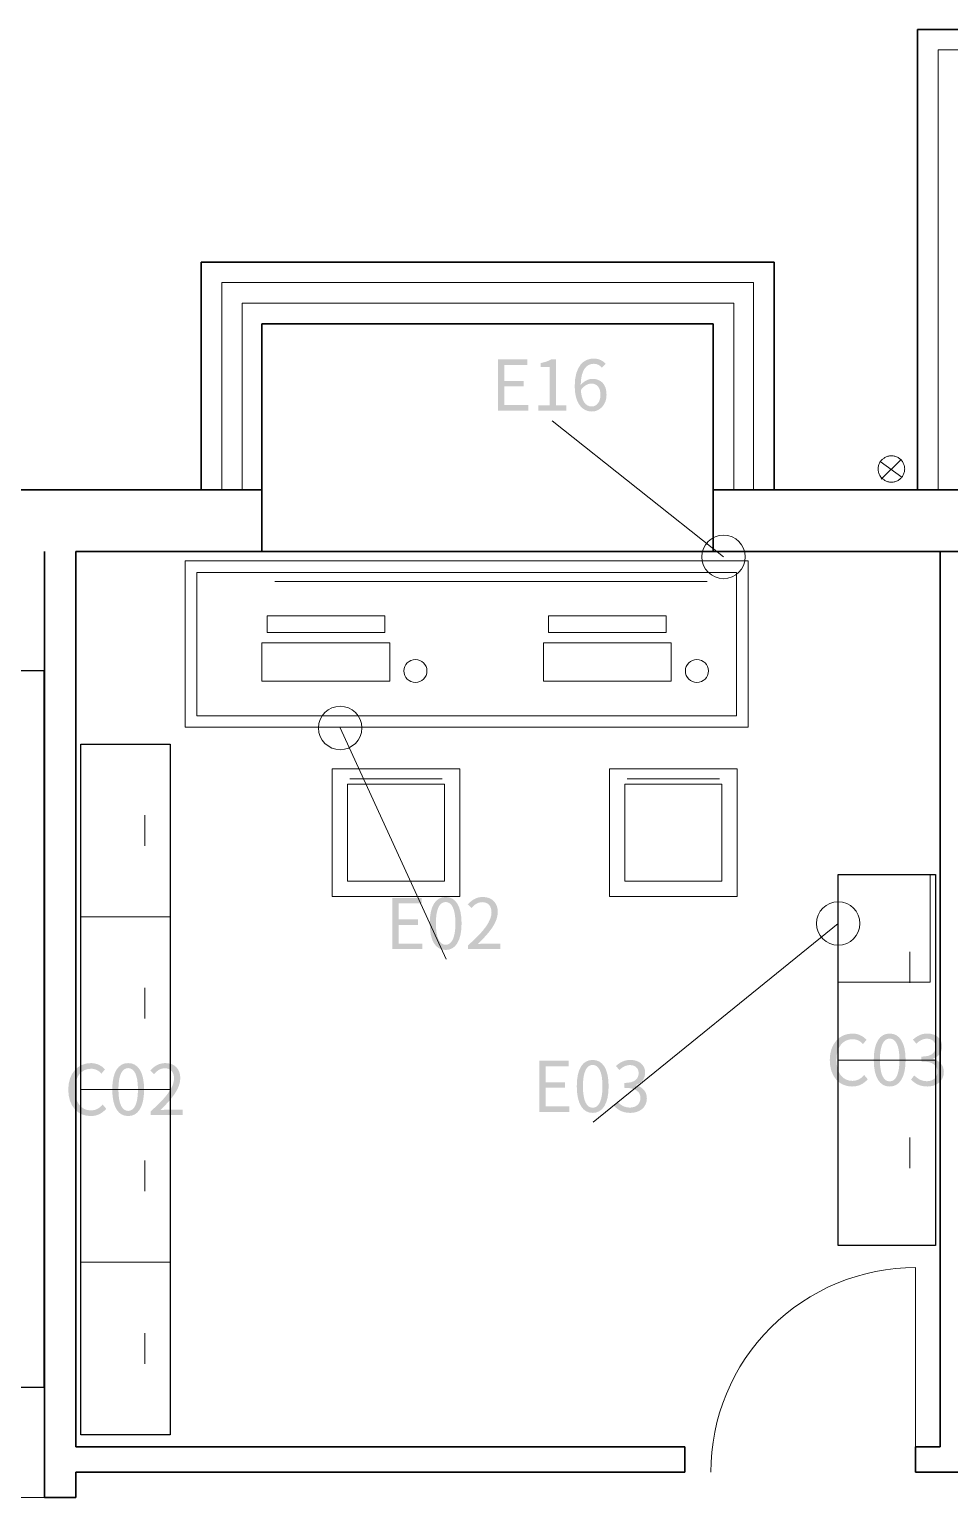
# Model space of a CAD drawing. Header units: millimetres. Extents: x -4600 to 229000, y -4300 to 19460.
# Drawn here: x 83655 to 87251, y 7731 to 13471 of the extents above; entities that cross this region are included whole.
import ezdxf

# ---------------------------------------------------------------- set-up
doc = ezdxf.new("R2010")
doc.units = ezdxf.units.MM
doc.header["$LTSCALE"] = 100
for name, color, linetype, lineweight in [('A-APPLIANCE', 4, 'Continuous', 18), ('A-CABINET', 32, 'Continuous', 25), ('A-CURTAIN', 6, 'Continuous', 13), ('A-ELEC', 1, 'Continuous', 18), ('A-EX-SERVICE', 6, 'Continuous', 13), ('A-EX-WALL', 7, 'Continuous', 35), ('A-EX-WINDOW', 4, 'Continuous', 18), ('A-FURN', 7, 'Continuous', 18), ('A-LEADER', 8, 'Continuous', 13), ('A-NEW-DOOR', 3, 'Continuous', 18), ('A-TEXT', 7, 'Continuous', 18), ('R2-DETAIL', 7, 'Continuous', 13)]:
    doc.layers.add(name, color=color, linetype=linetype, lineweight=lineweight)

# ---------------------------------------------------------------- blocks, each defined once
blk = doc.blocks.new('SOURCE_PROPOSED')
at = {"layer": 'A-EX-SERVICE'}
for p, q in [((6983.6, 9912.1), (7060.4, 9988.5)), ((7064.2, 9919.7), (6979.8, 9980.9))]:
    blk.add_line(p, q, dxfattribs=at)
for points in [[(7023.9, 10003.8), (7020.4, 10003.7), (7016.9, 10003.4), (7013.5, 10002.8), (7010.1, 10002), (7006.9, 10001), (7003.7, 9999.8), (7000.7, 9998.4), (6997.8, 9996.8), (6994.9, 9995), (6992.2, 9993.1), (6989.7, 9991), (6987.3, 9988.7), (6985, 9986.3), (6982.9, 9983.7), (6980.9, 9981.1), (6979.2, 9978.3), (6977.6, 9975.3), (6976.2, 9972.3), (6974.9, 9969.2), (6973.9, 9965.9), (6973.1, 9962.6), (6972.6, 9959.2), (6972.2, 9955.7), (6972.1, 9952.2)], [(7075.8, 9952.2), (7075.6, 9955.7), (7075.3, 9959.2), (7074.7, 9962.6), (7073.9, 9965.9), (7072.9, 9969.2), (7071.7, 9972.3), (7070.3, 9975.3), (7068.7, 9978.3), (7066.9, 9981.1), (7065, 9983.7), (7062.8, 9986.3), (7060.6, 9988.7), (7058.2, 9991), (7055.6, 9993.1), (7052.9, 9995), (7050.1, 9996.8), (7047.1, 9998.4), (7044.1, 9999.8), (7040.9, 10001), (7037.7, 10002), (7034.4, 10002.8), (7031, 10003.4), (7027.5, 10003.7), (7023.9, 10003.8)], [(6972.1, 9952.2), (6972.2, 9948.7), (6972.6, 9945.2), (6973.1, 9941.8), (6973.9, 9938.5), (6974.9, 9935.3), (6976.2, 9932.1), (6977.6, 9929.1), (6979.2, 9926.2), (6980.9, 9923.3), (6982.9, 9920.7), (6985, 9918.1), (6987.3, 9915.7), (6989.7, 9913.4), (6992.2, 9911.3), (6994.9, 9909.4), (6997.8, 9907.6), (7000.7, 9906), (7003.7, 9904.6), (7006.9, 9903.4), (7010.1, 9902.4), (7013.5, 9901.6), (7016.9, 9901.1), (7020.4, 9900.7), (7023.9, 9900.6)], [(7023.9, 9900.6), (7027.5, 9900.7), (7031, 9901.1), (7034.4, 9901.6), (7037.7, 9902.4), (7040.9, 9903.4), (7044.1, 9904.6), (7047.1, 9906), (7050.1, 9907.6), (7052.9, 9909.4), (7055.6, 9911.3), (7058.2, 9913.4), (7060.6, 9915.7), (7062.8, 9918.1), (7065, 9920.7), (7066.9, 9923.3), (7068.7, 9926.2), (7070.3, 9929.1), (7071.7, 9932.1), (7072.9, 9935.3), (7073.9, 9938.5), (7074.7, 9941.8), (7075.3, 9945.2), (7075.6, 9948.7), (7075.8, 9952.2)]]:
    blk.add_lwpolyline(points, dxfattribs=at)
at = {"layer": 'A-EX-WALL'}
for p, q in [((14257, 11670.9), (7125.7, 11670.9)), ((7125.7, 11670.9), (7125.7, 9870)), ((4326.1, 9870), (4326.1, 10760.9)), ((6565, 10760.9), (4326.1, 10760.9)), ((6565, 9870), (6565, 10760.9)), ((4563.3, 9630), (4563.3, 10520)), ((6327, 10520), (4563.3, 10520)), ((6327, 9630), (6327, 10520)), ((4563.3, 9870), (1595.3, 9870)), ((10418.5, 9870), (6327, 9870)), ((3714, 5930.5), (3714, 9630)), ((3836.4, 6129.4), (3836.4, 9630)), ((7214, 9630), (3836.4, 9630)), ((3836.4, 9630), (4563.3, 9630)), ((7214, 9630), (7214, 6129.4)), ((7214, 9630), (8931.4, 9630)), ((6216.1, 6129.4), (3836.4, 6129.4)), ((6216.1, 6030), (6216.1, 6129.4)), ((7118, 6030), (7118, 6129.4)), ((7118, 6129.4), (7214, 6129.4)), ((3836.4, 6030), (6216.1, 6030)), ((3836.4, 5930.5), (3836.4, 6030)), ((7332.2, 6030), (7118, 6030)), ((3714, 5930.5), (3836.4, 5930.5))]:
    blk.add_line(p, q, dxfattribs=at)
at = {"layer": 'A-EX-WINDOW'}
for p, q in [((14176.8, 11590.6), (7206.3, 11590.6)), ((7206.3, 11590.6), (7206.3, 9870)), ((4406.5, 9870), (4406.5, 10680.6)), ((6484.4, 10680.6), (4406.5, 10680.6)), ((6484.4, 9870), (6484.4, 10680.6)), ((4486.8, 9870), (4486.8, 10600.3)), ((6407.6, 10600.3), (4486.8, 10600.3)), ((6407.6, 9870), (6407.6, 10600.3))]:
    blk.add_line(p, q, dxfattribs=at)
blk = doc.blocks.new('FURNITURE_INDEX')
at = {"layer": 'A-TEXT'}
h = blk.add_hatch(color=256, dxfattribs=at)
edge = h.paths.add_edge_path()
edge.add_spline(control_points=[(6870, 7537.8), (6896, 7537.8), (6915.6, 7548.1), (6931.4, 7566.4)], knot_values=[0, 0, 0, 0, 1, 1, 1, 1], degree=3, periodic=0)
edge.add_line((6931.4, 7566.4), (6917.5, 7582.5))
edge.add_spline(control_points=[(6917.5, 7582.5), (6904.7, 7568.3), (6890.2, 7559.9), (6871.1, 7559.9), (6832.9, 7559.9), (6808.9, 7591.5), (6808.9, 7642), (6808.9, 7691.9), (6834.3, 7722.8), (6872, 7722.8), (6889.1, 7722.8), (6902.2, 7715.1), (6912.9, 7703.9)], knot_values=[0, 0, 0, 0, 1, 1, 1, 2, 2, 2, 3, 3, 3, 4, 4, 4, 4], degree=3, periodic=0)
edge.add_line((6912.9, 7703.9), (6926.5, 7720.3))
edge.add_spline(control_points=[(6926.5, 7720.3), (6915.1, 7733.1), (6896, 7744.9), (6871.7, 7744.9), (6820.9, 7744.9), (6783, 7705.8), (6783, 7641.2), (6783, 7576.2), (6820.1, 7537.8), (6870, 7537.8)], knot_values=[0, 0, 0, 0, 1, 1, 1, 2, 2, 2, 3, 3, 3, 3], degree=3, periodic=0)
h = blk.add_hatch(color=256, dxfattribs=at)
edge = h.paths.add_edge_path()
edge.add_spline(control_points=[(7017.1, 7537.8), (7055, 7537.8), (7079.3, 7572.1), (7079.3, 7642), (7079.3, 7711.3), (7055, 7744.9), (7017.1, 7744.9), (6978.9, 7744.9), (6954.9, 7711.3), (6954.9, 7642), (6954.9, 7572.1), (6978.9, 7537.8), (7017.1, 7537.8)], knot_values=[0, 0, 0, 0, 1, 1, 1, 2, 2, 2, 3, 3, 3, 4, 4, 4, 4], degree=3, periodic=0)
edge = h.paths.add_edge_path(flags=0)
edge.add_spline(control_points=[(7017.1, 7557.9), (6994.5, 7557.9), (6978.9, 7583.3), (6978.9, 7642), (6978.9, 7700.4), (6994.5, 7725.2), (7017.1, 7725.2), (7039.8, 7725.2), (7055.3, 7700.4), (7055.3, 7642), (7055.3, 7583.3), (7039.8, 7557.9), (7017.1, 7557.9)], knot_values=[0, 0, 0, 0, 1, 1, 1, 2, 2, 2, 3, 3, 3, 4, 4, 4, 4], degree=3, periodic=0)
h = blk.add_hatch(color=256, dxfattribs=at)
edge = h.paths.add_edge_path()
edge.add_spline(control_points=[(7164.4, 7537.8), (7200.2, 7537.8), (7228.8, 7559), (7228.8, 7594.8), (7228.8, 7622.3), (7210, 7639.8), (7186.5, 7645.5)], knot_values=[0, 0, 0, 0, 1, 1, 1, 2, 2, 2, 2], degree=3, periodic=0)
edge.add_line((7186.5, 7645.5), (7186.5, 7646.9))
edge.add_spline(control_points=[(7186.5, 7646.9), (7207.8, 7654.3), (7222, 7670.6), (7222, 7694.9), (7222, 7726.6), (7197.5, 7744.9), (7163.6, 7744.9), (7140.7, 7744.9), (7123, 7734.8), (7108, 7721.1)], knot_values=[0, 0, 0, 0, 1, 1, 1, 2, 2, 2, 3, 3, 3, 3], degree=3, periodic=0)
edge.add_line((7108, 7721.1), (7121.3, 7705.3))
edge.add_spline(control_points=[(7121.3, 7705.3), (7132.8, 7716.7), (7146.7, 7724.7), (7162.8, 7724.7), (7183.8, 7724.7), (7196.6, 7712.1), (7196.6, 7693), (7196.6, 7671.5), (7182.7, 7654.8), (7141.3, 7654.8)], knot_values=[0, 0, 0, 0, 1, 1, 1, 2, 2, 2, 3, 3, 3, 3], degree=3, periodic=0)
edge.add_line((7141.3, 7654.8), (7141.3, 7635.7))
edge.add_spline(control_points=[(7141.3, 7635.7), (7187.6, 7635.7), (7203.5, 7619.9), (7203.5, 7595.6), (7203.5, 7572.7), (7186.8, 7558.5), (7162.8, 7558.5), (7140.2, 7558.5), (7125.2, 7569.4), (7113.4, 7581.4)], knot_values=[0, 0, 0, 0, 1, 1, 1, 2, 2, 2, 3, 3, 3, 3], degree=3, periodic=0)
edge.add_line((7113.4, 7581.4), (7100.6, 7565.3))
edge.add_spline(control_points=[(7100.6, 7565.3), (7113.7, 7550.9), (7133.3, 7537.8), (7164.4, 7537.8)], knot_values=[0, 0, 0, 0, 1, 1, 1, 1], degree=3, periodic=0)
h = blk.add_hatch(color=256, dxfattribs=at)
edge = h.paths.add_edge_path()
edge.add_spline(control_points=[(3893.9, 7422.3), (3919.8, 7422.3), (3939.4, 7432.7), (3955.2, 7451)], knot_values=[0, 0, 0, 0, 1, 1, 1, 1], degree=3, periodic=0)
edge.add_line((3955.2, 7451), (3941.3, 7467.1))
edge.add_spline(control_points=[(3941.3, 7467.1), (3928.5, 7452.9), (3914, 7444.4), (3894.9, 7444.4), (3856.7, 7444.4), (3832.7, 7476.1), (3832.7, 7526.5), (3832.7, 7576.5), (3858.1, 7607.3), (3895.8, 7607.3), (3913, 7607.3), (3926.1, 7599.7), (3936.7, 7588.5)], knot_values=[0, 0, 0, 0, 1, 1, 1, 2, 2, 2, 3, 3, 3, 4, 4, 4, 4], degree=3, periodic=0)
edge.add_line((3936.7, 7588.5), (3950.3, 7604.9))
edge.add_spline(control_points=[(3950.3, 7604.9), (3938.9, 7617.7), (3919.8, 7629.4), (3895.5, 7629.4), (3844.7, 7629.4), (3806.8, 7590.4), (3806.8, 7525.7), (3806.8, 7460.8), (3843.9, 7422.3), (3893.9, 7422.3)], knot_values=[0, 0, 0, 0, 1, 1, 1, 2, 2, 2, 3, 3, 3, 3], degree=3, periodic=0)
h = blk.add_hatch(color=256, dxfattribs=at)
edge = h.paths.add_edge_path()
edge.add_spline(control_points=[(4040.9, 7422.3), (4078.9, 7422.3), (4103.1, 7456.7), (4103.1, 7526.5), (4103.1, 7595.8), (4078.9, 7629.4), (4040.9, 7629.4), (4002.7, 7629.4), (3978.7, 7595.8), (3978.7, 7526.5), (3978.7, 7456.7), (4002.7, 7422.3), (4040.9, 7422.3)], knot_values=[0, 0, 0, 0, 1, 1, 1, 2, 2, 2, 3, 3, 3, 4, 4, 4, 4], degree=3, periodic=0)
edge = h.paths.add_edge_path(flags=0)
edge.add_spline(control_points=[(4040.9, 7442.5), (4018.3, 7442.5), (4002.7, 7467.9), (4002.7, 7526.5), (4002.7, 7584.9), (4018.3, 7609.8), (4040.9, 7609.8), (4063.6, 7609.8), (4079.1, 7584.9), (4079.1, 7526.5), (4079.1, 7467.9), (4063.6, 7442.5), (4040.9, 7442.5)], knot_values=[0, 0, 0, 0, 1, 1, 1, 2, 2, 2, 3, 3, 3, 4, 4, 4, 4], degree=3, periodic=0)
h = blk.add_hatch(color=256, dxfattribs=at)
edge = h.paths.add_edge_path()
edge.add_line((4128.5, 7425.9), (4254.3, 7425.9))
edge.add_line((4254.3, 7425.9), (4254.3, 7447.4))
edge.add_line((4254.3, 7447.4), (4198.9, 7447.4))
edge.add_spline(control_points=[(4198.9, 7447.4), (4188.8, 7447.4), (4176.5, 7446.3), (4166.2, 7445.5)], knot_values=[0, 0, 0, 0, 1, 1, 1, 1], degree=3, periodic=0)
edge.add_spline(control_points=[(4166.2, 7445.5), (4213.1, 7490), (4244.7, 7530.6), (4244.7, 7570.7), (4244.7, 7606.2), (4222.1, 7629.4), (4186.4, 7629.4), (4161, 7629.4), (4143.5, 7617.9), (4127.4, 7600.2)], knot_values=[0, 0, 0, 0, 1, 1, 1, 2, 2, 2, 3, 3, 3, 3], degree=3, periodic=0)
edge.add_line((4127.4, 7600.2), (4141.9, 7586))
edge.add_spline(control_points=[(4141.9, 7586), (4153.1, 7599.4), (4167, 7609.2), (4183.4, 7609.2), (4208.2, 7609.2), (4220.2, 7592.6), (4220.2, 7569.7), (4220.2, 7535.3), (4191.3, 7495.4), (4128.5, 7440.6)], knot_values=[0, 0, 0, 0, 1, 1, 1, 2, 2, 2, 3, 3, 3, 3], degree=3, periodic=0)
edge.add_line((4128.5, 7440.6), (4128.5, 7425.9))
at = {"layer": 'A-APPLIANCE'}
blk.add_lwpolyline([(6815.9, 8366.3), (7175.9, 8366.3), (7175.9, 7946.3), (6815.9, 7946.3)], close=True, dxfattribs=at)
at = {"layer": 'A-CABINET'}
for points in [[(3113.1, 6362.5), (3713.1, 6362.5), (3713.1, 9162.5), (3113.1, 9162.5)], [(3855.6, 8875.9), (4205.6, 8875.9), (4205.6, 6175.9), (3855.6, 6175.9)], [(6815.9, 8366.3), (7195.9, 8366.3), (7195.9, 6916.3), (6815.9, 6916.3)]]:
    blk.add_lwpolyline(points, close=True, dxfattribs=at)
at = {"layer": 'A-CURTAIN'}
blk.add_line((4614.3, 9512.8), (6304.1, 9512.8), dxfattribs=at)
at = {"layer": 'A-FURN'}
for points in [[(4263.6, 9592.4), (6463.6, 9592.4), (6463.6, 8942.4), (4263.6, 8942.4)], [(4308.6, 9547.4), (6418.6, 9547.4), (6418.6, 8987.4), (4308.6, 8987.4)], [(4837.5, 8780.3), (5337.5, 8780.3), (5337.5, 8280.3), (4837.5, 8280.3)], [(5921.5, 8780.3), (6421.5, 8780.3), (6421.5, 8280.3), (5921.5, 8280.3)], [(4897.5, 8720.3), (5277.5, 8720.3), (5277.5, 8340.3), (4897.5, 8340.3)], [(5981.5, 8720.3), (6361.5, 8720.3), (6361.5, 8340.3), (5981.5, 8340.3)]]:
    blk.add_lwpolyline(points, close=True, dxfattribs=at)
at = {"layer": 'A-NEW-DOOR'}
for p, q in [((7118, 6030), (7118, 6830)), ((3714, 5930.5), (2864, 5930.5))]:
    blk.add_line(p, q, dxfattribs=at)
blk.add_lwpolyline([(6318, 6030), (6319, 6069.3), (6321.9, 6108.4), (6326.7, 6147.4), (6333.4, 6186.1), (6342, 6224.4), (6352.4, 6262.2), (6364.8, 6299.5), (6378.9, 6336.1), (6394.8, 6372), (6412.5, 6407.1), (6431.8, 6441.3), (6452.8, 6474.5), (6475.4, 6506.6), (6499.6, 6537.5), (6525.2, 6567.2), (6552.3, 6595.7), (6580.8, 6622.8), (6610.5, 6648.4), (6641.4, 6672.6), (6673.5, 6695.2), (6706.7, 6716.2), (6740.9, 6735.5), (6776, 6753.2), (6811.9, 6769.1), (6848.5, 6783.2), (6885.8, 6795.6), (6923.6, 6806), (6961.9, 6814.6), (7000.6, 6821.3), (7039.6, 6826.1), (7078.7, 6829), (7118, 6830)], dxfattribs=at)
at = {"layer": 'R2-DETAIL'}
for p, q in [((4907.5, 8740.3), (5267.5, 8740.3)), ((5991.5, 8740.3), (6351.5, 8740.3)), ((4105.6, 8478.4), (4105.6, 8598.4)), ((3855.6, 8200.9), (4205.6, 8200.9)), ((7095.9, 7943.8), (7095.9, 8063.8)), ((4105.6, 7803.4), (4105.6, 7923.4)), ((6815.9, 7641.3), (7195.9, 7641.3)), ((3855.6, 7525.9), (4205.6, 7525.9)), ((7095.9, 7218.8), (7095.9, 7338.8)), ((4105.6, 7128.4), (4105.6, 7248.4)), ((3855.6, 6850.9), (4205.6, 6850.9)), ((4105.6, 6453.4), (4105.6, 6573.4))]:
    blk.add_line(p, q, dxfattribs=at)
for points in [[(4583.6, 9312.4), (5043.6, 9312.4), (5043.6, 9377.4), (4583.6, 9377.4)], [(5683.6, 9312.4), (6143.6, 9312.4), (6143.6, 9377.4), (5683.6, 9377.4)], [(4563.6, 9122.4), (5063.6, 9122.4), (5063.6, 9272.4), (4563.6, 9272.4)], [(5663.6, 9122.4), (6163.6, 9122.4), (6163.6, 9272.4), (5663.6, 9272.4)], [(4897.5, 8340.3), (5277.5, 8340.3), (5277.5, 8720.3), (4897.5, 8720.3)], [(5981.5, 8340.3), (6361.5, 8340.3), (6361.5, 8720.3), (5981.5, 8720.3)]]:
    blk.add_lwpolyline(points, close=True, dxfattribs=at)
for centre in [(5163.6, 9162.4), (6263.6, 9162.4)]:
    blk.add_circle(centre, 45, dxfattribs=at)
blk = doc.blocks.new('EQUIPMENT_POINTS')
at = {"layer": 'A-ELEC'}
for points in [[(5486.2, 10180.4), (5604.3, 10180.4), (5604.3, 10201.9), (5511.3, 10201.9), (5511.3, 10274.8), (5587.1, 10274.8), (5587.1, 10296.4), (5511.3, 10296.4), (5511.3, 10359.1), (5601.3, 10359.1), (5601.3, 10380.4), (5486.2, 10380.4), (5486.2, 10180.4)], [(5072.7, 8075.2), (5190.8, 8075.2), (5190.8, 8096.8), (5097.8, 8096.8), (5097.8, 8169.6), (5173.6, 8169.6), (5173.6, 8191.2), (5097.8, 8191.2), (5097.8, 8253.9), (5187.8, 8253.9), (5187.8, 8275.2), (5072.7, 8275.2), (5072.7, 8075.2)], [(5647.4, 7438.3), (5765.5, 7438.3), (5765.5, 7459.8), (5672.5, 7459.8), (5672.5, 7532.7), (5748.3, 7532.7), (5748.3, 7554.2), (5672.5, 7554.2), (5672.5, 7617), (5762.5, 7617), (5762.5, 7638.3), (5647.4, 7638.3), (5647.4, 7438.3)]]:
    blk.add_hatch(color=256, dxfattribs=at).paths.add_polyline_path(points)
h = blk.add_hatch(color=256, dxfattribs=at)
edge = h.paths.add_edge_path()
edge.add_line((5643.4, 10180.4), (5753, 10180.4))
edge.add_line((5753, 10180.4), (5753, 10201.1))
edge.add_line((5753, 10201.1), (5712.9, 10201.1))
edge.add_line((5712.9, 10201.1), (5712.9, 10380.4))
edge.add_line((5712.9, 10380.4), (5693.8, 10380.4))
edge.add_spline(control_points=[(5693.8, 10380.4), (5682.9, 10374.1), (5670.1, 10369.5), (5652.4, 10366.2)], knot_values=[0, 0, 0, 0, 1, 1, 1, 1], degree=3, periodic=0)
edge.add_line((5652.4, 10366.2), (5652.4, 10350.4))
edge.add_line((5652.4, 10350.4), (5688.1, 10350.4))
edge.add_line((5688.1, 10350.4), (5688.1, 10201.1))
edge.add_line((5688.1, 10201.1), (5643.4, 10201.1))
edge.add_line((5643.4, 10201.1), (5643.4, 10180.4))
h = blk.add_hatch(color=256, dxfattribs=at)
edge = h.paths.add_edge_path()
edge.add_spline(control_points=[(5852.9, 10176.8), (5884, 10176.8), (5910.5, 10203), (5910.5, 10241.8), (5910.5, 10283.8), (5888.6, 10304.5), (5854.8, 10304.5), (5839.3, 10304.5), (5821.8, 10295.5), (5809.5, 10280.5)], knot_values=[0, 0, 0, 0, 1, 1, 1, 2, 2, 2, 3, 3, 3, 3], degree=3, periodic=0)
edge.add_spline(control_points=[(5809.5, 10280.5), (5810.6, 10342.5), (5833.3, 10363.5), (5861.1, 10363.5), (5873.1, 10363.5), (5885.1, 10357.5), (5892.7, 10348.2)], knot_values=[0, 0, 0, 0, 1, 1, 1, 2, 2, 2, 2], degree=3, periodic=0)
edge.add_line((5892.7, 10348.2), (5906.9, 10363.5))
edge.add_spline(control_points=[(5906.9, 10363.5), (5895.7, 10375.5), (5880.7, 10383.9), (5860, 10383.9), (5821.3, 10383.9), (5786.1, 10354.2), (5786.1, 10275.9), (5786.1, 10209.9), (5814.7, 10176.8), (5852.9, 10176.8)], knot_values=[0, 0, 0, 0, 1, 1, 1, 2, 2, 2, 3, 3, 3, 3], degree=3, periodic=0)
edge = h.paths.add_edge_path(flags=0)
edge.add_spline(control_points=[(5810.1, 10260.6), (5823.2, 10279.2), (5838.4, 10286), (5850.7, 10286), (5875, 10286), (5886.7, 10268.8), (5886.7, 10241.8), (5886.7, 10214.5), (5872, 10196.5), (5852.9, 10196.5), (5827.8, 10196.5), (5812.8, 10219.1), (5810.1, 10260.6)], knot_values=[0, 0, 0, 0, 1, 1, 1, 2, 2, 2, 3, 3, 3, 4, 4, 4, 4], degree=3, periodic=0)
h = blk.add_hatch(color=256, dxfattribs=at)
edge = h.paths.add_edge_path()
edge.add_spline(control_points=[(5281.7, 8071.7), (5319.6, 8071.7), (5343.9, 8106.1), (5343.9, 8175.9), (5343.9, 8245.2), (5319.6, 8278.8), (5281.7, 8278.8), (5243.5, 8278.8), (5219.5, 8245.2), (5219.5, 8175.9), (5219.5, 8106.1), (5243.5, 8071.7), (5281.7, 8071.7)], knot_values=[0, 0, 0, 0, 1, 1, 1, 2, 2, 2, 3, 3, 3, 4, 4, 4, 4], degree=3, periodic=0)
edge = h.paths.add_edge_path(flags=0)
edge.add_spline(control_points=[(5281.7, 8091.9), (5259, 8091.9), (5243.5, 8117.2), (5243.5, 8175.9), (5243.5, 8234.3), (5259, 8259.1), (5281.7, 8259.1), (5304.3, 8259.1), (5319.9, 8234.3), (5319.9, 8175.9), (5319.9, 8117.2), (5304.3, 8091.9), (5281.7, 8091.9)], knot_values=[0, 0, 0, 0, 1, 1, 1, 2, 2, 2, 3, 3, 3, 4, 4, 4, 4], degree=3, periodic=0)
h = blk.add_hatch(color=256, dxfattribs=at)
edge = h.paths.add_edge_path()
edge.add_line((5369.3, 8075.2), (5495.1, 8075.2))
edge.add_line((5495.1, 8075.2), (5495.1, 8096.8))
edge.add_line((5495.1, 8096.8), (5439.7, 8096.8))
edge.add_spline(control_points=[(5439.7, 8096.8), (5429.6, 8096.8), (5417.3, 8095.7), (5406.9, 8094.9)], knot_values=[0, 0, 0, 0, 1, 1, 1, 1], degree=3, periodic=0)
edge.add_spline(control_points=[(5406.9, 8094.9), (5453.9, 8139.3), (5485.5, 8180), (5485.5, 8220.1), (5485.5, 8255.6), (5462.9, 8278.8), (5427.1, 8278.8), (5401.7, 8278.8), (5384.3, 8267.3), (5368.2, 8249.6)], knot_values=[0, 0, 0, 0, 1, 1, 1, 2, 2, 2, 3, 3, 3, 3], degree=3, periodic=0)
edge.add_line((5368.2, 8249.6), (5382.6, 8235.4))
edge.add_spline(control_points=[(5382.6, 8235.4), (5393.8, 8248.8), (5407.7, 8258.6), (5424.1, 8258.6), (5448.9, 8258.6), (5460.9, 8241.9), (5460.9, 8219), (5460.9, 8184.6), (5432, 8144.8), (5369.3, 8090)], knot_values=[0, 0, 0, 0, 1, 1, 1, 2, 2, 2, 3, 3, 3, 3], degree=3, periodic=0)
edge.add_line((5369.3, 8090), (5369.3, 8075.2))
h = blk.add_hatch(color=256, dxfattribs=at)
edge = h.paths.add_edge_path()
edge.add_spline(control_points=[(5856.4, 7434.7), (5894.3, 7434.7), (5918.6, 7469.1), (5918.6, 7539), (5918.6, 7608.3), (5894.3, 7641.8), (5856.4, 7641.8), (5818.2, 7641.8), (5794.2, 7608.3), (5794.2, 7539), (5794.2, 7469.1), (5818.2, 7434.7), (5856.4, 7434.7)], knot_values=[0, 0, 0, 0, 1, 1, 1, 2, 2, 2, 3, 3, 3, 4, 4, 4, 4], degree=3, periodic=0)
edge = h.paths.add_edge_path(flags=0)
edge.add_spline(control_points=[(5856.4, 7454.9), (5833.7, 7454.9), (5818.2, 7480.3), (5818.2, 7539), (5818.2, 7597.4), (5833.7, 7622.2), (5856.4, 7622.2), (5879, 7622.2), (5894.6, 7597.4), (5894.6, 7539), (5894.6, 7480.3), (5879, 7454.9), (5856.4, 7454.9)], knot_values=[0, 0, 0, 0, 1, 1, 1, 2, 2, 2, 3, 3, 3, 4, 4, 4, 4], degree=3, periodic=0)
h = blk.add_hatch(color=256, dxfattribs=at)
edge = h.paths.add_edge_path()
edge.add_spline(control_points=[(6003.7, 7434.7), (6039.5, 7434.7), (6068.1, 7456), (6068.1, 7491.8), (6068.1, 7519.3), (6049.3, 7536.8), (6025.8, 7542.5)], knot_values=[0, 0, 0, 0, 1, 1, 1, 2, 2, 2, 2], degree=3, periodic=0)
edge.add_line((6025.8, 7542.5), (6025.8, 7543.9))
edge.add_spline(control_points=[(6025.8, 7543.9), (6047.1, 7551.2), (6061.3, 7567.6), (6061.3, 7591.9), (6061.3, 7623.5), (6036.7, 7641.8), (6002.9, 7641.8), (5980, 7641.8), (5962.2, 7631.7), (5947.2, 7618.1)], knot_values=[0, 0, 0, 0, 1, 1, 1, 2, 2, 2, 3, 3, 3, 3], degree=3, periodic=0)
edge.add_line((5947.2, 7618.1), (5960.6, 7602.3))
edge.add_spline(control_points=[(5960.6, 7602.3), (5972.1, 7613.7), (5986, 7621.6), (6002.1, 7621.6), (6023.1, 7621.6), (6035.9, 7609.1), (6035.9, 7590), (6035.9, 7568.4), (6022, 7551.8), (5980.5, 7551.8)], knot_values=[0, 0, 0, 0, 1, 1, 1, 2, 2, 2, 3, 3, 3, 3], degree=3, periodic=0)
edge.add_line((5980.5, 7551.8), (5980.5, 7532.7))
edge.add_spline(control_points=[(5980.5, 7532.7), (6026.9, 7532.7), (6042.7, 7516.9), (6042.7, 7492.6), (6042.7, 7469.7), (6026.1, 7455.5), (6002.1, 7455.5), (5979.4, 7455.5), (5964.4, 7466.4), (5952.7, 7478.4)], knot_values=[0, 0, 0, 0, 1, 1, 1, 2, 2, 2, 3, 3, 3, 3], degree=3, periodic=0)
edge.add_line((5952.7, 7478.4), (5939.9, 7462.3))
edge.add_spline(control_points=[(5939.9, 7462.3), (5953, 7447.8), (5972.6, 7434.7), (6003.7, 7434.7)], knot_values=[0, 0, 0, 0, 1, 1, 1, 1], degree=3, periodic=0)
for centre in [(6367.9, 9608.3), (4869.4, 8939.6), (6815.9, 8175.2)]:
    blk.add_circle(centre, 85, dxfattribs=at)
at = {"layer": 'A-LEADER'}
for points in [[(6367.9, 9608.3), (5698.3, 10140.4)], [(4869.4, 8939.6), (5283.9, 8035.2)], [(6815.9, 8175.2), (5857.7, 7398.3)]]:
    blk.add_lwpolyline(points, dxfattribs=at)
blk = doc.blocks.new('A03_SHEET')
for name in ['EQUIPMENT_POINTS', 'SOURCE_PROPOSED', 'FURNITURE_INDEX']:
    blk.add_blockref(name, (0, 1800))

msp = doc.modelspace()

# ---------------------------------------------------------------- block references
msp.add_blockref('A03_SHEET', (80000, 0))

doc.saveas('drawing.dxf')
